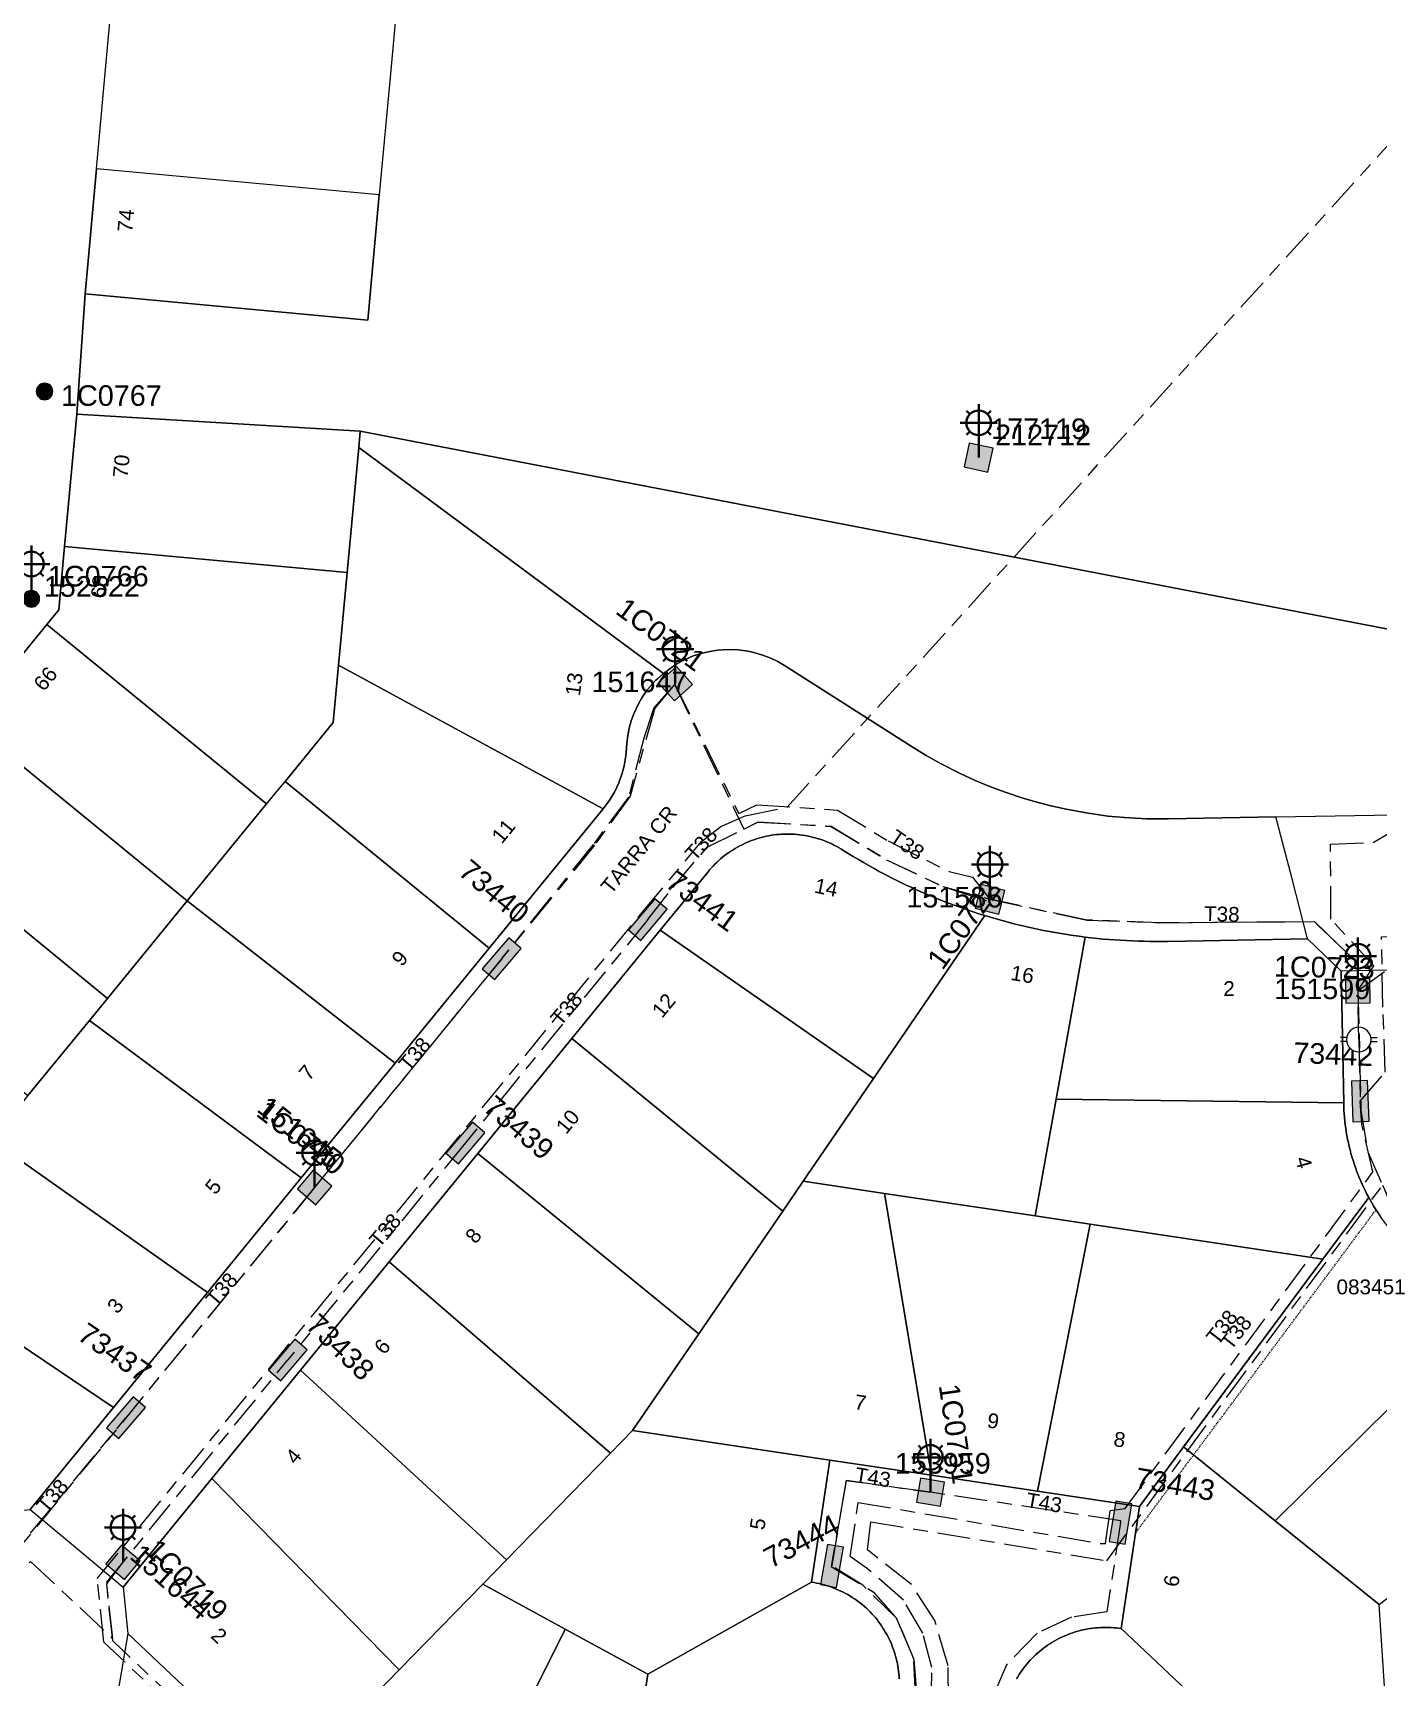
# Model space of a CAD drawing. Header units: metres. Extents: x 299834 to 302538, y 6172833 to 6174390.
# Drawn here: x 301309.4 to 301472.7, y 6173928.7 to 6174128.3 of the extents above; entities that cross this region are included whole.
import ezdxf
from ezdxf.enums import TextEntityAlignment as Align

# ---------------------------------------------------------------- set-up
doc = ezdxf.new("R2010")
doc.units = ezdxf.units.M
for name, pattern in [('Cable Exist UG', [8.2, 4, -1.2, 1.8, -1.2]), ('HIDDEN', [0.375, 0.25, -0.125]), ('HIDDEN2', [0.1875, 0.125, -0.0625])]:
    doc.linetypes.add(name, pattern=pattern)
doc.layers.get('0').update_dxf_attribs({"color": 6})
for name, color, linetype, lineweight in [('Cadastre Land Parcels_SP_EXT', 9, 'Continuous', 5), ('Cadastre Other Property_SP_EXT', 9, 'HIDDEN', 5), ('Cadastre Roads_SP_EXT', 9, 'Continuous', 5)]:
    doc.layers.add(name, color=color, linetype=linetype, lineweight=lineweight)
for name, color, linetype in [('Equip_LV_EXT', 7, 'Continuous'), ('Equip_SP_SL_EXT', 7, 'Continuous'), ('Mains_HV_EXT', 7, 'Continuous'), ('Mains_LV_EXT', 7, 'Continuous'), ('Mains_SL_EXT', 7, 'Continuous'), ('SupportsOH_SP_TR_HV_LV_SL_EXT', 7, 'Continuous'), ('SupportsUG_SP_LV_EXT', 7, 'Continuous'), ('SupportsUG_SP_LV_SL_EXT', 7, 'Continuous')]:
    doc.layers.add(name, color=color, linetype=linetype)
doc.styles.add('COLUMN_LABEL', font='arial.ttf')
doc.styles.add('iecARIAL', font='arial.ttf', dxfattribs={"height": 2})
doc.styles.add('POLE_LABEL', font='arial.ttf')
doc.styles.get("Standard").update_dxf_attribs({"font": 'arial.ttf'})

# ---------------------------------------------------------------- blocks, each defined once
blk = doc.blocks.new('COLUMN_EXT')
blk.add_hatch(color=256).paths.add_polyline_path([(-1.49, 1.48), (-1.49, -1.49), (1.48, -1.49), (1.48, 1.48)])
blk.add_lwpolyline([(-1.49, -1.49), (1.48, -1.49), (1.48, 1.48), (-1.49, 1.48)], close=True)
for tag, height, style, flags, p in [('ASSET_NUM', 2.5, 'COLUMN_LABEL', 8, (2, 2)), ('STRUCTURE_PLANT_NUMBER', 0.2, 'POLE_LABEL', 9, (1.81, 0.03)), ('STREET_CODE', 0.2, 'COLUMN_LABEL', 9, (1.81, -0.2))]:
    blk.add_attdef(tag, text='', height=height, dxfattribs=dict(style=style, flags=flags)).set_placement(p, align=Align.MIDDLE_LEFT)
at = {"flags": 9}
for tag, p in [('COLUMN_TYPE', (1.81, -0.4)), ('OWNED_BY', (1.81, -0.6)), ('STATE', (1.81, -0.8)), ('USAGE', (1.81, -1)), ('STREETNAME', (1.81, -1.6)), ('SUBURB', (1.81, -1.8)), ('LEGEND', (1.81, -1.2)), ('LOCATION', (1.81, -1.4)), ('NOTES', (1.81, -2))]:
    blk.add_attdef(tag, text='', height=0.2, dxfattribs=at).set_placement(p, align=Align.MIDDLE_LEFT)
at = {"flags": 1}
blk.add_attdef('Z', (1.81, -2.35), '', height=0.2, dxfattribs=at)
blk = doc.blocks.new('PILLAR_EXT')
blk.add_hatch(color=256).paths.add_polyline_path([(-2.475, 0.99), (-2.475, -0.99), (2.475, -0.99), (2.475, 0.99)])
blk.add_lwpolyline([(-2.475, -0.99), (2.475, -0.99), (2.475, 0.99), (-2.475, 0.99)], close=True)
at = {"style": 'iecARIAL', "flags": 8}
blk.add_attdef('ASSET_NUM', (1.5, 3.5), '', height=2.5, dxfattribs=at)
for tag, p, flags in [('OWNED_BY', (0, -0.2), 9), ('STATE', (0, -0.4), 9), ('SUPPORT_TYPE', (0, -0.6), 9), ('STREETNAME', (0, -1.8), 9), ('SUBURB', (0, -2), 1), ('USAGE', (0, -0.8), 9), ('LEGEND', (0, -1), 9), ('LOCATION', (0, -1.2), 9), ('NOTES', (0, -1.4), 9), ('PARENT', (0, -1.6), 9)]:
    blk.add_attdef(tag, p, '', height=0.2, dxfattribs=dict(flags=flags))
blk = doc.blocks.new('SL_LANTERN_EXT')
at = {"lineweight": 40}
for p, q in [((0, 1.97), (0, 6.47)), ((-2.25, 4.22), (2.25, 4.22)), ((-1.46, 5.68), (-1.06, 5.28)), ((1.46, 5.68), (1.06, 5.28)), ((-1.46, 2.76), (-1.06, 3.16)), ((0, 0), (0, 2.72)), ((1.46, 2.76), (1.06, 3.16))]:
    blk.add_line(p, q, dxfattribs=at)
blk.add_circle((0, 4.22), 1.5, dxfattribs=at)
at = {"style": 'iecARIAL', "flags": 8}
blk.add_attdef('ASSET_NUM', (1.5, 1.5), '', height=2.5, dxfattribs=at)
for tag, p, height, flags in [('OPERATING_VOLTAGE', (0.98, -1.65), 0.2, 9), ('ORIENTATION', (0.98, -1.85), 0.2, 9), ('OWNED_BY', (0.98, -2.05), 0.2, 9), ('CONSTRUCTED_VOLTAGE', (0.98, -0.65), 0.2, 9), ('CONTROL_TYPE', (0.98, -0.85), 0.2, 9), ('LANTERN_PURPOSE', (0.98, -1.05), 0.2, 9), ('LANTERN_TYPE', (0.98, -1.25), 0.2, 9), ('NO_PHASES', (0.98, -1.45), 0.2, 9), ('LNUMBER', (2.18, -3.25), 2.5, 8), ('STATE', (0.98, -2.25), 0.2, 9), ('USAGE', (0.98, -2.45), 0.2, 9), ('CEXIST', (0.98, -2.65), 0.2, 9), ('CNEW', (0.98, -2.85), 0.2, 9), ('CNUMBER', (0.98, -3.05), 0.2, 9), ('CREMOVE', (0.98, -3.25), 0.2, 9), ('CREPLACE', (0.98, -3.45), 0.2, 9), ('LKINGHEIGHT', (0.98, -3.65), 0.2, 9), ('LBRACKET', (0.98, -3.85), 0.2, 9), ('LBRACKETVOCAB', (0.98, -4.05), 0.2, 9), ('LCATEGORY', (0.98, -4.25), 0.2, 9), ('LCHARGE1', (0.98, -4.45), 0.2, 9), ('LCHARGE1PERCENT', (0.98, -4.65), 0.2, 9), ('LCHARGE2', (0.98, -4.85), 0.2, 9), ('LCHARGE2PERCENT', (0.98, -5.05), 0.2, 9), ('LCHARGE3', (0.98, -5.25), 0.2, 9), ('LCHARGE3PERCENT', (0.98, -5.45), 0.2, 9), ('LEXIST', (0.98, -5.65), 0.2, 9), ('LLAMP', (0.98, -5.85), 0.2, 9), ('LLAMPVOCAB', (0.98, -6.05), 0.2, 9), ('LMAST', (0.98, -6.25), 0.2, 9), ('LMASTVOCAB', (0.98, -6.45), 0.2, 9), ('LNEW', (0.98, -6.65), 0.2, 9), ('LANTNUMBER', (0.98, -6.85), 0.2, 9), ('LOUTREACH', (0.98, -7.25), 0.2, 9), ('LOUTREACHVOCAB', (0.98, -7.45), 0.2, 9), ('LRATECODE', (0.98, -7.65), 0.2, 9), ('LREMOVE', (0.98, -7.85), 0.2, 9), ('LREPLACE', (0.98, -8.05), 0.2, 9), ('STREETNAME', (0.98, -9.25), 0.2, 9), ('SUBURB', (0.98, -9.45), 0.2, 1), ('LTYPE', (0.98, -8.25), 0.2, 9), ('LTYPEVOCAB', (0.98, -8.45), 0.2, 9), ('LEGEND', (0.98, -8.65), 0.2, 9), ('LOCATION', (0.98, -8.85), 0.2, 9), ('NOTES', (0.98, -9.05), 0.2, 9)]:
    blk.add_attdef(tag, p, '', height=height, dxfattribs=dict(flags=flags))
blk = doc.blocks.new('POLE_EXT')
blk.add_hatch(color=256).paths.add_polyline_path([(-1, 0, 1), (1, 0, 1)])
blk.add_lwpolyline([(-1, 0, 1), (1, 0, 1)], format="xyb", close=True)
for tag, height, flags, p in [('pNumber', 2.5, 8, (-17.84, 2.07)), ('OWNED_BY', 0.2, 9, (1.35, -0.4)), ('SPECIAL_USE', 0.2, 9, (1.35, -0.8)), ('STATE', 0.2, 9, (1.35, -1)), ('cLV', 0.2, 9, (1.35, -1.4)), ('hDepth', 0.2, 9, (1.35, -1.6)), ('hDia', 0.2, 9, (1.35, -1.8)), ('cHV', 0.2, 9, (1.35, -2)), ('PARENT', 0.2, 9, (1.35, -0.6)), ('USAGE', 0.2, 9, (1.35, -1.2)), ('cLinedev', 0.2, 9, (1.35, -3.4)), ('pExisting', 0.2, 9, (1.35, -3.8)), ('LBRACKET', 0.2, 9, (1.35, -2.2)), ('LExisting', 0.2, 9, (1.35, -2.4)), ('LANTNUMBER', 0.2, 9, (1.35, -2.6)), ('LOther', 0.2, 9, (1.35, -2.8)), ('LRemove', 0.2, 9, (1.35, -3)), ('LEGEND', 0.2, 9, (1.35, -3.2)), ('LOCATION', 0.2, 9, (1.35, -3.6)), ('PFNUMBER', 0.2, 9, (1.35, -4)), ('pFooting', 0.2, 9, (1.35, -4.4)), ('pNew', 0.2, 9, (1.35, -4.6)), ('pRelocate', 0.2, 9, (1.35, -5)), ('pRemove', 0.2, 9, (1.35, -5.2)), ('pReplace', 0.2, 9, (1.35, -5.4)), ('pStay', 0.2, 9, (1.35, -5.6)), ('pType', 0.2, 9, (1.35, -5.8)), ('cspan', 0.2, 9, (1.35, -6)), ('NEWPFNUMBER', 0.2, 9, (1.35, -4.2)), ('STREETNAME', 0.2, 9, (1.35, -6.2)), ('SUBURB', 0.2, 9, (1.35, -6.4)), ('OPERATED_BY', 0.2, 9, (1.36, -7.01)), ('NOTES', 0.2, 9, (1.35, -6.6)), ('MAINTAINED_BY', 0.2, 9, (1.36, -6.81))]:
    blk.add_attdef(tag, text='', height=height, dxfattribs=dict(flags=flags)).set_placement(p, align=Align.MIDDLE_LEFT)
at = {"style": 'POLE_LABEL'}
for tag, height, flags, p in [('ASSET_NUM', 2.5, 8, (2, 2)), ('STRUCTURE_PLANT_NUMBER', 0.2, 9, (1.35, 0.03)), ('STREET_CODE', 0.2, 9, (1.35, -0.2))]:
    blk.add_attdef(tag, text='', height=height, dxfattribs=dict(at, flags=flags)).set_placement(p, align=Align.MIDDLE_LEFT)
at = {"flags": 1}
blk.add_attdef('Z', (1.35, -7.33), '', height=0.2, dxfattribs=at)
blk = doc.blocks.new('LV_UG_LINKS_OPEN_EXT')
for p, q in [((-0.25, 1.47), (-0.25, 2.22)), ((0.25, 1.47), (0.25, 2.22)), ((-0.25, -1.47), (-0.25, -2.22)), ((0.25, -1.47), (0.25, -2.22))]:
    blk.add_line(p, q)
at = {"flags": 9}
for tag, p in [('ACTUAL_STATUS', (0, 0)), ('CONSTRUCTED_VOLTAGE', (0, -0.2)), ('OPERATING_VOLTAGE', (0, -0.6)), ('ORIENTATION', (0, -0.8)), ('STATE', (0, -1)), ('SWITCH_TYPE', (0, -1.2)), ('NO_PHASES', (0, -0.4)), ('USAGE', (0, -1.4)), ('NOTES', (0, -1.6))]:
    blk.add_attdef(tag, text='', height=0.2, dxfattribs=at).set_placement(p, align=Align.MIDDLE_LEFT)
at = {"flags": 1}
blk.add_attdef('Z', (0, 0), '', height=0.2, dxfattribs=at)
blk.add_wipeout([(-0.25, 1.47), (-0.43, 1.43), (-0.61, 1.36), (-0.77, 1.28), (-0.93, 1.17), (-1.07, 1.05), (-1.19, 0.9), (-1.29, 0.75), (-1.38, 0.58), (-1.44, 0.4), (-1.48, 0.22), (-1.49, 0.03), (-1.49, -0.16), (-1.45, -0.34), (-1.4, -0.52), (-1.32, -0.69), (-1.23, -0.85), (-1.11, -1), (-0.98, -1.13), (-0.83, -1.24), (-0.66, -1.34), (-0.49, -1.41), (-0.31, -1.46), (-0.13, -1.49), (0.06, -1.49), (0.25, -1.47), (0.43, -1.43), (0.61, -1.36), (0.77, -1.28), (0.93, -1.17), (1.07, -1.05), (1.19, -0.9), (1.29, -0.75), (1.38, -0.58), (1.44, -0.4), (1.48, -0.22), (1.49, -0.03), (1.49, 0.16), (1.45, 0.34), (1.4, 0.52), (1.32, 0.69), (1.23, 0.85), (1.11, 1), (0.98, 1.13), (0.83, 1.24), (0.66, 1.34), (0.49, 1.41), (0.31, 1.46), (0.13, 1.49), (-0.06, 1.49)])
blk.add_lwpolyline([(0, -1.49, 1), (0, 1.49, 1)], format="xyb", close=True)

msp = doc.modelspace()

# ---------------------------------------------------------------- linework, layer by layer
at = {"layer": 'Cadastre Land Parcels_SP_EXT', "linetype": 'Continuous'}
for points in [[(301354.24, 6174138.93), (301352.84, 6174123.76), (301351.44, 6174108.59), (301350.05, 6174093.41), (301315.75, 6174096.58), (301314.74, 6174081.99), (301349.13, 6174079.93), (301524.09, 6174046.22), (301658.15, 6173983.82)], [(301524.09, 6174046.22), (301349.13, 6174079.93), (301349.13, 6174079.93), (301348.95, 6174077.94), (301385.93, 6174050.52), (301387.47, 6174051.62), (301388.58, 6174052.21), (301389.45, 6174052.59), (301390.65, 6174052.98), (301391.57, 6174053.19), (301392.5, 6174053.33), (301393.13, 6174053.39), (301394.08, 6174053.42), (301395.02, 6174053.37), (301395.96, 6174053.25), (301396.58, 6174053.13), (301397.19, 6174052.98), (301398.1, 6174052.7), (301398.98, 6174052.35), (301399.83, 6174051.94), (301400.64, 6174051.46), (301416.12, 6174041.61), (301417.83, 6174040.56), (301419.58, 6174039.57), (301421.96, 6174038.36), (301423.79, 6174037.52), (301425.64, 6174036.75), (301427.52, 6174036.05), (301429.42, 6174035.41), (301430.71, 6174035.03), (301432.64, 6174034.51), (301434.6, 6174034.06), (301437.23, 6174033.57), (301439.88, 6174033.2), (301440.88, 6174033.09), (301441.88, 6174033.01), (301444.55, 6174032.87), (301447.22, 6174032.85), (301460.28, 6174033.1), (301477.06, 6174033.4)], [(301414.56, 6173928.46), (301414.54, 6173928.77), (301414.52, 6173929.08), (301414.48, 6173929.39), (301414.44, 6173929.7), (301414.39, 6173930.01), (301414.33, 6173930.32), (301414.27, 6173930.62), (301414.2, 6173930.93), (301414.12, 6173931.23), (301414.03, 6173931.53), (301413.93, 6173931.83), (301413.83, 6173932.12), (301413.72, 6173932.41), (301413.6, 6173932.7), (301413.48, 6173932.99), (301413.35, 6173933.27), (301413.21, 6173933.55), (301413.06, 6173933.83), (301412.91, 6173934.1), (301412.75, 6173934.37), (301412.58, 6173934.63), (301412.41, 6173934.89), (301412.23, 6173935.15), (301412.05, 6173935.4), (301411.86, 6173935.65), (301411.66, 6173935.89), (301411.45, 6173936.13), (301411.24, 6173936.36), (301411.03, 6173936.58), (301410.81, 6173936.8), (301410.58, 6173937.02), (301410.35, 6173937.23), (301410.11, 6173937.43), (301409.87, 6173937.63), (301409.62, 6173937.82), (301409.37, 6173938), (301409.11, 6173938.18), (301408.85, 6173938.35), (301408.58, 6173938.52), (301408.32, 6173938.68), (301408.04, 6173938.83), (301407.76, 6173938.97), (301407.48, 6173939.11), (301407.2, 6173939.24), (301406.91, 6173939.36), (301406.62, 6173939.48), (301406.33, 6173939.59), (301406.04, 6173939.69), (301405.74, 6173939.78), (301405.44, 6173939.87), (301405.14, 6173939.95), (301404.83, 6173940.02), (301404.52, 6173940.08), (301404.22, 6173940.14), (301403.91, 6173940.18), (301384.03, 6173929.01), (301382.18, 6173916.64)], [(301382.18, 6173916.64), (301384.03, 6173929.01), (301374.02, 6173934.47), (301357.37, 6173901.18)], [(301457.44, 6173919.53), (301441.49, 6173934.56), (301441.18, 6173934.6), (301440.87, 6173934.64), (301440.56, 6173934.66), (301440.25, 6173934.69), (301439.94, 6173934.7), (301439.63, 6173934.7), (301439.31, 6173934.7), (301439, 6173934.69), (301438.69, 6173934.67), (301438.38, 6173934.65), (301438.07, 6173934.61), (301437.76, 6173934.57), (301437.45, 6173934.52), (301437.14, 6173934.46), (301436.84, 6173934.4), (301436.53, 6173934.33), (301436.23, 6173934.25), (301435.93, 6173934.16), (301435.64, 6173934.06), (301435.34, 6173933.96), (301435.05, 6173933.85), (301434.76, 6173933.73), (301434.47, 6173933.61), (301434.19, 6173933.48), (301433.91, 6173933.34), (301433.63, 6173933.19), (301433.36, 6173933.04), (301433.09, 6173932.88), (301432.83, 6173932.71), (301432.57, 6173932.54), (301432.31, 6173932.36), (301432.06, 6173932.17), (301431.82, 6173931.98), (301431.58, 6173931.79), (301431.34, 6173931.58), (301431.11, 6173931.37), (301430.88, 6173931.16), (301430.66, 6173930.93), (301430.45, 6173930.71), (301430.24, 6173930.48), (301430.04, 6173930.24), (301429.84, 6173930), (301429.65, 6173929.75), (301429.46, 6173929.5), (301429.28, 6173929.24), (301429.11, 6173928.98), (301428.95, 6173928.71), (301428.79, 6173928.45)]]:
    msp.add_lwpolyline(points, dxfattribs=at)
for points in [[(301351.44, 6174108.59), (301317.14, 6174111.76), (301315.75, 6174096.58), (301350.05, 6174093.41), (301351.44, 6174108.59)], [(301348.95, 6174077.94), (301349.13, 6174079.93), (301314.74, 6174081.99), (301313.26, 6174065.92), (301347.55, 6174062.77), (301348.95, 6174077.94)], [(301379.36, 6174035.05), (301379.99, 6174036.11), (301380.52, 6174037.23), (301380.93, 6174038.4), (301381.16, 6174039.3), (301381.37, 6174040.52), (301381.44, 6174041.44), (301381.48, 6174042.06), (301381.6, 6174042.97), (301381.78, 6174043.87), (301382.03, 6174044.75), (301382.34, 6174045.62), (301382.86, 6174046.73), (301383.32, 6174047.53), (301384.02, 6174048.54), (301384.6, 6174049.24), (301385.02, 6174049.69), (301385.24, 6174049.91), (301385.93, 6174050.52), (301348.95, 6174077.94), (301347.55, 6174062.77), (301346.51, 6174051.52), (301378.62, 6174034.06), (301379.36, 6174035.05)], [(301340.02, 6174037.4), (301345.87, 6174044.55), (301346.51, 6174051.52), (301347.55, 6174062.77), (301313.26, 6174065.92), (301312.54, 6174058.21), (301311.12, 6174056.46), (301337.78, 6174034.66), (301340.02, 6174037.4)], [(301337.78, 6174034.66), (301311.12, 6174056.46), (301301.46, 6174044.67), (301328.14, 6174022.89), (301337.78, 6174034.66)], [(301378.62, 6174034.06), (301346.51, 6174051.52), (301345.87, 6174044.55), (301340.02, 6174037.4), (301364.78, 6174017.14), (301378.62, 6174034.06)], [(301328.14, 6174022.89), (301301.46, 6174044.67), (301291.81, 6174032.88), (301318.46, 6174011.06), (301328.14, 6174022.89)], [(301364.78, 6174017.14), (301340.02, 6174037.4), (301339.19, 6174036.4), (301328.14, 6174022.89), (301353.39, 6174003.21), (301364.78, 6174017.14)], [(301316.27, 6174008.38), (301318.46, 6174011.06), (301291.81, 6174032.88), (301282.16, 6174021.08), (301308.81, 6173999.27), (301316.27, 6174008.38)], [(301424.93, 6174021.12), (301424.23, 6174021.34), (301423.54, 6174021.56), (301422.85, 6174021.8), (301422.16, 6174022.04), (301421.47, 6174022.28), (301420.78, 6174022.54), (301420.1, 6174022.8), (301419.42, 6174023.07), (301418.74, 6174023.34), (301418.07, 6174023.63), (301417.4, 6174023.91), (301416.73, 6174024.21), (301416.07, 6174024.51), (301415.4, 6174024.82), (301414.75, 6174025.14), (301414.09, 6174025.46), (301413.44, 6174025.79), (301412.79, 6174026.13), (301412.14, 6174026.47), (301411.5, 6174026.82), (301410.86, 6174027.18), (301410.23, 6174027.54), (301409.6, 6174027.91), (301408.97, 6174028.29), (301408.35, 6174028.67), (301407.73, 6174029.06), (301407.47, 6174029.23), (301407.2, 6174029.38), (301406.92, 6174029.54), (301406.64, 6174029.68), (301406.36, 6174029.82), (301406.08, 6174029.95), (301405.79, 6174030.07), (301405.5, 6174030.18), (301405.21, 6174030.29), (301404.91, 6174030.39), (301404.61, 6174030.49), (301404.31, 6174030.57), (301404.01, 6174030.65), (301403.7, 6174030.72), (301403.4, 6174030.79), (301403.09, 6174030.84), (301402.78, 6174030.89), (301402.47, 6174030.93), (301402.16, 6174030.96), (301401.85, 6174030.99), (301401.53, 6174031), (301401.22, 6174031.01), (301400.91, 6174031.01), (301400.6, 6174031.01), (301400.28, 6174030.99), (301399.97, 6174030.97), (301399.66, 6174030.94), (301399.35, 6174030.9), (301399.04, 6174030.86), (301398.73, 6174030.8), (301398.42, 6174030.74), (301398.12, 6174030.67), (301397.82, 6174030.59), (301397.51, 6174030.51), (301397.22, 6174030.42), (301396.92, 6174030.32), (301396.62, 6174030.21), (301396.33, 6174030.1), (301396.04, 6174029.98), (301395.76, 6174029.85), (301395.48, 6174029.71), (301395.2, 6174029.57), (301394.92, 6174029.42), (301394.65, 6174029.27), (301394.39, 6174029.1), (301394.12, 6174028.93), (301393.86, 6174028.76), (301393.61, 6174028.58), (301393.36, 6174028.39), (301393.12, 6174028.19), (301392.88, 6174027.99), (301392.64, 6174027.78), (301392.41, 6174027.57), (301392.19, 6174027.35), (301391.97, 6174027.13), (301391.76, 6174026.9), (301391.55, 6174026.66), (301391.35, 6174026.42), (301385.56, 6174019.35), (301411.42, 6174001.35), (301424.93, 6174021.12)], [(301353.39, 6174003.21), (301328.14, 6174022.89), (301318.46, 6174011.06), (301316.27, 6174008.38), (301341.99, 6173989.28), (301353.39, 6174003.21)], [(301433.61, 6173998.82), (301437.14, 6174018.51), (301436.41, 6174018.6), (301435.68, 6174018.7), (301434.96, 6174018.81), (301434.23, 6174018.93), (301433.5, 6174019.05), (301432.78, 6174019.18), (301432.06, 6174019.32), (301431.34, 6174019.47), (301430.62, 6174019.62), (301429.9, 6174019.78), (301429.19, 6174019.95), (301428.47, 6174020.13), (301427.76, 6174020.31), (301427.05, 6174020.5), (301426.34, 6174020.7), (301425.64, 6174020.91), (301424.93, 6174021.12), (301411.42, 6174001.35), (301402.89, 6173988.87), (301412.78, 6173987.39), (301431.07, 6173984.65), (301433.61, 6173998.82)], [(301402.89, 6173988.87), (301411.42, 6174001.35), (301385.56, 6174019.35), (301374.81, 6174006.18), (301400.42, 6173985.25), (301402.89, 6173988.87)], [(301468.2, 6174014.38), (301464.12, 6174018.31), (301447.18, 6174017.98), (301446.46, 6174017.97), (301445.74, 6174017.97), (301445.02, 6174017.98), (301444.3, 6174017.99), (301443.58, 6174018.01), (301442.87, 6174018.03), (301442.15, 6174018.07), (301441.43, 6174018.11), (301440.72, 6174018.16), (301440, 6174018.21), (301439.28, 6174018.27), (301438.57, 6174018.34), (301437.85, 6174018.42), (301437.14, 6174018.51), (301433.61, 6173998.82), (301468.5, 6173998.38), (301468.2, 6174014.38)], [(301341.99, 6173989.28), (301316.27, 6174008.38), (301308.81, 6173999.27), (301304.39, 6173993.87), (301330.59, 6173975.34), (301341.99, 6173989.28)], [(301400.42, 6173985.25), (301374.81, 6174006.18), (301363.42, 6173992.25), (301390.22, 6173970.34), (301400.42, 6173985.25)], [(301471.54, 6173986.9), (301471.33, 6173987.29), (301471.13, 6173987.68), (301470.94, 6173988.08), (301470.75, 6173988.48), (301470.57, 6173988.89), (301470.39, 6173989.3), (301470.23, 6173989.71), (301470.07, 6173990.13), (301469.92, 6173990.55), (301469.77, 6173990.97), (301469.64, 6173991.39), (301469.51, 6173991.81), (301469.39, 6173992.24), (301469.27, 6173992.67), (301469.17, 6173993.1), (301469.07, 6173993.54), (301468.98, 6173993.97), (301468.89, 6173994.41), (301468.82, 6173994.85), (301468.75, 6173995.29), (301468.69, 6173995.73), (301468.64, 6173996.17), (301468.6, 6173996.61), (301468.56, 6173997.05), (301468.53, 6173997.5), (301468.51, 6173997.94), (301468.5, 6173998.38), (301433.61, 6173998.82), (301431.07, 6173984.65), (301437.73, 6173983.65), (301465.99, 6173979.42), (301471.54, 6173986.9)], [(301330.59, 6173975.34), (301304.39, 6173993.87), (301299.16, 6173987.47), (301292.52, 6173979.36), (301319.19, 6173961.41), (301330.59, 6173975.34)], [(301382.2, 6173958.6), (301390.22, 6173970.34), (301363.42, 6173992.25), (301352.66, 6173979.08), (301379.51, 6173955.84), (301382.2, 6173958.6)], [(301412.78, 6173987.39), (301402.89, 6173988.87), (301400.42, 6173985.25), (301390.22, 6173970.34), (301382.2, 6173958.6), (301406.13, 6173955.02), (301418.49, 6173953.17), (301412.78, 6173987.39)], [(301437.73, 6173983.65), (301431.07, 6173984.65), (301412.78, 6173987.39), (301418.49, 6173953.17), (301431.35, 6173951.24), (301437.73, 6173983.65)], [(301484.77, 6173971.98), (301475.58, 6173981.41), (301475.29, 6173981.72), (301475, 6173982.04), (301474.71, 6173982.35), (301474.44, 6173982.68), (301474.16, 6173983.01), (301473.89, 6173983.34), (301473.63, 6173983.68), (301473.38, 6173984.02), (301473.12, 6173984.36), (301472.88, 6173984.71), (301472.64, 6173985.07), (301472.41, 6173985.42), (301472.18, 6173985.79), (301471.96, 6173986.15), (301471.75, 6173986.52), (301471.54, 6173986.9), (301465.99, 6173979.42), (301449.07, 6173956.62), (301460.2, 6173947.65), (301484.77, 6173971.98)], [(301449.07, 6173956.62), (301465.99, 6173979.42), (301437.73, 6173983.65), (301431.35, 6173951.24), (301443.71, 6173949.39), (301449.07, 6173956.62)], [(301309.06, 6173949.03), (301319.19, 6173961.41), (301292.52, 6173979.36), (301289.5, 6173975.68), (301279.85, 6173963.88), (301303.43, 6173948.47), (301309.06, 6173949.03)], [(301379.51, 6173955.84), (301352.66, 6173979.08), (301341.9, 6173965.92), (301366.9, 6173942.9), (301379.51, 6173955.84)], [(301498.08, 6173957.16), (301497.96, 6173957.43), (301497.83, 6173957.7), (301497.69, 6173957.97), (301497.55, 6173958.24), (301497.4, 6173958.5), (301497.24, 6173958.76), (301497.08, 6173959.01), (301496.91, 6173959.26), (301496.74, 6173959.51), (301496.56, 6173959.75), (301496.37, 6173959.99), (301496.18, 6173960.22), (301495.98, 6173960.45), (301495.78, 6173960.67), (301495.57, 6173960.89), (301484.77, 6173971.98), (301460.2, 6173947.65), (301472.81, 6173937.48), (301498.08, 6173957.16)], [(301364, 6173939.94), (301366.9, 6173942.9), (301341.9, 6173965.92), (301331.14, 6173952.76), (301353.87, 6173929.55), (301364, 6173939.94)], [(301403.91, 6173940.18), (301406.13, 6173955.02), (301382.2, 6173958.6), (301379.51, 6173955.84), (301366.9, 6173942.9), (301364, 6173939.94), (301374.02, 6173934.47), (301384.03, 6173929.01), (301403.91, 6173940.18)], [(301472.81, 6173937.48), (301460.2, 6173947.65), (301449.07, 6173956.62), (301443.71, 6173949.39), (301441.49, 6173934.56), (301457.44, 6173919.53), (301474.17, 6173916.35), (301472.81, 6173937.48)], [(301353.87, 6173929.55), (301331.14, 6173952.76), (301320.38, 6173939.6), (301320.95, 6173933.97), (301340.31, 6173915.63), (301353.87, 6173929.55)], [(301374.02, 6173934.47), (301364, 6173939.94), (301353.87, 6173929.55), (301340.31, 6173915.63), (301349.8, 6173906.64), (301350.18, 6173906.28), (301350.57, 6173905.93), (301350.96, 6173905.59), (301351.35, 6173905.25), (301351.75, 6173904.92), (301352.16, 6173904.59), (301352.57, 6173904.27), (301352.99, 6173903.96), (301353.41, 6173903.65), (301353.83, 6173903.35), (301354.26, 6173903.06), (301354.69, 6173902.77), (301355.13, 6173902.49), (301355.57, 6173902.21), (301356.02, 6173901.94), (301356.46, 6173901.68), (301356.92, 6173901.42), (301357.37, 6173901.18), (301374.02, 6173934.47)]]:
    msp.add_lwpolyline(points, close=True, dxfattribs=at)
at = {"layer": 'Cadastre Other Property_SP_EXT', "linetype": 'HIDDEN2'}
msp.add_lwpolyline([(301471.54, 6173986.9), (301443.71, 6173949.39), (301443.26, 6173946.2), (301472.43, 6173985.4), (301471.54, 6173986.9)], close=True, dxfattribs=at)
at = {"layer": 'Cadastre Roads_SP_EXT', "linetype": 'Continuous'}
for points in [[(301301.46, 6174044.67), (301311.12, 6174056.46), (301312.54, 6174058.21), (301313.26, 6174065.92), (301314.74, 6174081.99), (301315.75, 6174096.58), (301317.14, 6174111.76), (301318.52, 6174126.94), (301319.91, 6174142.11)], [(301475.84, 6174014.52), (301468.2, 6174014.38), (301468.5, 6173998.38), (301468.51, 6173997.94), (301468.53, 6173997.5), (301468.56, 6173997.05), (301468.6, 6173996.61), (301468.64, 6173996.17), (301468.69, 6173995.73), (301468.75, 6173995.29), (301468.82, 6173994.85), (301468.89, 6173994.41), (301468.98, 6173993.97), (301469.07, 6173993.54), (301469.17, 6173993.1), (301469.27, 6173992.67), (301469.39, 6173992.24), (301469.51, 6173991.81), (301469.64, 6173991.39), (301469.77, 6173990.97), (301469.92, 6173990.55), (301470.07, 6173990.13), (301470.23, 6173989.71), (301470.39, 6173989.3), (301470.57, 6173988.89), (301470.75, 6173988.49), (301470.94, 6173988.08), (301471.13, 6173987.68), (301471.33, 6173987.29), (301471.54, 6173986.9), (301471.75, 6173986.52), (301471.96, 6173986.15), (301472.18, 6173985.79), (301472.41, 6173985.42), (301472.64, 6173985.07), (301472.88, 6173984.71)], [(301428.79, 6173928.45), (301428.95, 6173928.71), (301429.11, 6173928.98), (301429.28, 6173929.24), (301429.46, 6173929.5), (301429.65, 6173929.75), (301429.84, 6173930), (301430.04, 6173930.24), (301430.24, 6173930.48), (301430.45, 6173930.71), (301430.66, 6173930.93), (301430.88, 6173931.16), (301431.11, 6173931.37), (301431.34, 6173931.58), (301431.58, 6173931.79), (301431.82, 6173931.98), (301432.06, 6173932.17), (301432.31, 6173932.36), (301432.57, 6173932.54), (301432.83, 6173932.71), (301433.09, 6173932.88), (301433.36, 6173933.04), (301433.63, 6173933.19), (301433.91, 6173933.34), (301434.19, 6173933.48), (301434.47, 6173933.61), (301434.76, 6173933.73), (301435.05, 6173933.85), (301435.34, 6173933.96), (301435.64, 6173934.06), (301435.93, 6173934.16), (301436.23, 6173934.25), (301436.53, 6173934.33), (301436.84, 6173934.4), (301437.14, 6173934.46), (301437.45, 6173934.52), (301437.76, 6173934.57), (301438.07, 6173934.61), (301438.38, 6173934.65), (301438.69, 6173934.67), (301439, 6173934.69), (301439.31, 6173934.7), (301439.63, 6173934.7), (301439.94, 6173934.7), (301440.25, 6173934.69), (301440.56, 6173934.66), (301440.87, 6173934.64), (301441.18, 6173934.6), (301441.49, 6173934.56), (301443.71, 6173949.39), (301443.71, 6173949.39), (301431.35, 6173951.24), (301418.49, 6173953.17), (301406.13, 6173955.02), (301403.91, 6173940.18), (301404.22, 6173940.14), (301404.52, 6173940.08), (301404.83, 6173940.02), (301405.14, 6173939.95), (301405.44, 6173939.87), (301405.74, 6173939.78), (301406.04, 6173939.69), (301406.33, 6173939.59), (301406.62, 6173939.48), (301406.91, 6173939.36), (301407.2, 6173939.24), (301407.48, 6173939.11), (301407.76, 6173938.97), (301408.04, 6173938.83), (301408.32, 6173938.68), (301408.58, 6173938.52), (301408.85, 6173938.35), (301409.11, 6173938.18), (301409.37, 6173938), (301409.62, 6173937.82), (301409.87, 6173937.63), (301410.11, 6173937.43), (301410.35, 6173937.23), (301410.58, 6173937.02), (301410.81, 6173936.8), (301411.03, 6173936.58), (301411.24, 6173936.36), (301411.45, 6173936.13), (301411.66, 6173935.89), (301411.86, 6173935.65), (301412.05, 6173935.4), (301412.23, 6173935.15), (301412.41, 6173934.89), (301412.58, 6173934.63), (301412.75, 6173934.37), (301412.91, 6173934.1), (301413.06, 6173933.83), (301413.21, 6173933.55), (301413.35, 6173933.27), (301413.48, 6173932.99), (301413.6, 6173932.7), (301413.72, 6173932.41), (301413.83, 6173932.12), (301413.93, 6173931.83), (301414.03, 6173931.53), (301414.12, 6173931.23), (301414.2, 6173930.93), (301414.27, 6173930.62), (301414.33, 6173930.32), (301414.39, 6173930.01), (301414.44, 6173929.7), (301414.48, 6173929.39), (301414.52, 6173929.08), (301414.54, 6173928.77), (301414.56, 6173928.46)], [(301340.31, 6173915.63), (301320.95, 6173933.97), (301319.25, 6173923.92)]]:
    msp.add_lwpolyline(points, dxfattribs=at)
msp.add_lwpolyline([(301460.28, 6174033.1), (301447.22, 6174032.85), (301444.55, 6174032.87), (301441.88, 6174033.01), (301440.88, 6174033.09), (301439.88, 6174033.2), (301437.23, 6174033.57), (301434.6, 6174034.06), (301432.64, 6174034.51), (301430.71, 6174035.03), (301429.42, 6174035.41), (301427.52, 6174036.05), (301425.64, 6174036.75), (301423.79, 6174037.52), (301421.96, 6174038.36), (301419.58, 6174039.57), (301417.83, 6174040.56), (301416.12, 6174041.61), (301400.64, 6174051.46), (301399.83, 6174051.94), (301398.98, 6174052.35), (301398.1, 6174052.7), (301397.19, 6174052.98), (301396.58, 6174053.13), (301395.96, 6174053.25), (301395.02, 6174053.37), (301394.08, 6174053.42), (301393.13, 6174053.39), (301392.5, 6174053.33), (301391.57, 6174053.19), (301390.65, 6174052.98), (301389.45, 6174052.59), (301388.58, 6174052.21), (301387.47, 6174051.62), (301385.93, 6174050.52), (301385.24, 6174049.91), (301385.02, 6174049.69), (301384.6, 6174049.24), (301384.02, 6174048.54), (301383.32, 6174047.53), (301382.86, 6174046.73), (301382.34, 6174045.62), (301382.03, 6174044.75), (301381.78, 6174043.87), (301381.6, 6174042.97), (301381.48, 6174042.06), (301381.44, 6174041.44), (301381.37, 6174040.52), (301381.16, 6174039.3), (301380.93, 6174038.4), (301380.52, 6174037.23), (301379.99, 6174036.11), (301379.36, 6174035.05), (301378.62, 6174034.06), (301364.78, 6174017.14), (301353.39, 6174003.21), (301341.99, 6173989.28), (301330.59, 6173975.34), (301319.19, 6173961.41), (301309.06, 6173949.03), (301314.08, 6173944.84), (301320.38, 6173939.6), (301331.14, 6173952.76), (301341.9, 6173965.92), (301352.66, 6173979.08), (301363.42, 6173992.25), (301374.81, 6174006.18), (301385.56, 6174019.35), (301391.35, 6174026.42), (301391.55, 6174026.66), (301391.76, 6174026.9), (301391.97, 6174027.13), (301392.19, 6174027.35), (301392.41, 6174027.57), (301392.64, 6174027.78), (301392.88, 6174027.99), (301393.12, 6174028.19), (301393.36, 6174028.39), (301393.61, 6174028.58), (301393.86, 6174028.76), (301394.12, 6174028.93), (301394.39, 6174029.1), (301394.65, 6174029.27), (301394.92, 6174029.42), (301395.2, 6174029.57), (301395.48, 6174029.71), (301395.76, 6174029.85), (301396.04, 6174029.98), (301396.33, 6174030.1), (301396.62, 6174030.21), (301396.92, 6174030.32), (301397.22, 6174030.42), (301397.51, 6174030.51), (301397.82, 6174030.59), (301398.12, 6174030.67), (301398.42, 6174030.74), (301398.73, 6174030.8), (301399.04, 6174030.86), (301399.35, 6174030.9), (301399.66, 6174030.94), (301399.97, 6174030.97), (301400.28, 6174030.99), (301400.6, 6174031.01), (301400.91, 6174031.01), (301401.22, 6174031.01), (301401.53, 6174031), (301401.85, 6174030.99), (301402.16, 6174030.96), (301402.47, 6174030.93), (301402.78, 6174030.89), (301403.09, 6174030.84), (301403.4, 6174030.79), (301403.7, 6174030.72), (301404.01, 6174030.65), (301404.31, 6174030.57), (301404.61, 6174030.49), (301404.91, 6174030.39), (301405.21, 6174030.29), (301405.5, 6174030.18), (301405.79, 6174030.07), (301406.08, 6174029.95), (301406.36, 6174029.82), (301406.64, 6174029.68), (301406.92, 6174029.54), (301407.2, 6174029.38), (301407.47, 6174029.23), (301407.73, 6174029.06), (301408.35, 6174028.67), (301408.97, 6174028.29), (301409.6, 6174027.91), (301410.23, 6174027.54), (301410.86, 6174027.18), (301411.5, 6174026.82), (301412.14, 6174026.47), (301412.79, 6174026.13), (301413.44, 6174025.79), (301414.09, 6174025.46), (301414.75, 6174025.14), (301415.4, 6174024.82), (301416.07, 6174024.51), (301416.73, 6174024.21), (301417.4, 6174023.91), (301418.07, 6174023.63), (301418.74, 6174023.34), (301419.42, 6174023.07), (301420.1, 6174022.8), (301420.78, 6174022.54), (301421.47, 6174022.28), (301422.16, 6174022.04), (301422.85, 6174021.8), (301423.54, 6174021.56), (301424.23, 6174021.34), (301424.93, 6174021.12), (301425.64, 6174020.91), (301426.34, 6174020.7), (301427.05, 6174020.5), (301427.76, 6174020.31), (301428.47, 6174020.13), (301429.19, 6174019.95), (301429.9, 6174019.78), (301430.62, 6174019.62), (301431.34, 6174019.47), (301432.06, 6174019.32), (301432.78, 6174019.18), (301433.5, 6174019.05), (301434.23, 6174018.93), (301434.96, 6174018.81), (301435.68, 6174018.7), (301436.41, 6174018.6), (301437.14, 6174018.51), (301437.85, 6174018.42), (301438.57, 6174018.34), (301439.28, 6174018.27), (301440, 6174018.21), (301440.72, 6174018.16), (301441.43, 6174018.11), (301442.15, 6174018.07), (301442.87, 6174018.03), (301443.58, 6174018.01), (301444.3, 6174017.99), (301445.02, 6174017.98), (301445.74, 6174017.97), (301446.46, 6174017.97), (301447.18, 6174017.98), (301464.12, 6174018.31), (301462.23, 6174025.59), (301460.28, 6174033.1)], close=True, dxfattribs=at)
at = {"layer": 'Mains_LV_EXT', "linetype": 'Cable Exist UG'}
for points in [[(301387.31, 6174049.22), (301384.78, 6174046.34), (301383.57, 6174042.65), (301381.71, 6174035.49), (301377.42, 6174029.75), (301366.29, 6174015.91)], [(301387.31, 6174049.22), (301395.09, 6174033.49), (301397.29, 6174034.57), (301407.08, 6174033.91), (301413.21, 6174030.18), (301420.63, 6174026.45), (301423.46, 6174025.77), (301425.57, 6174023.1)], [(301384.05, 6174020.63), (301387.1, 6174024.53), (301391.26, 6174029.43), (301397.38, 6174032.46), (301406.28, 6174031.98), (301413.02, 6174027.9), (301419.84, 6174024.66), (301425.57, 6174023.1)], [(301384.05, 6174020.63), (301361.9, 6173993.51)], [(301366.32, 6174015.88), (301343.51, 6173988.01)], [(301409.29, 6173911.55), (301409.76, 6173912.51), (301416.29, 6173911.54), (301418.45, 6173925.21), (301418.53, 6173929.83), (301417.43, 6173933.99), (301415.08, 6173938.02), (301410.71, 6173941.83), (301408.62, 6173943.33), (301409.57, 6173949.88), (301439.1, 6173944.87), (301439.58, 6173944.88), (301440.16, 6173948.91), (301441.99, 6173949.15), (301472.06, 6173989.99), (301470.72, 6173995.7), (301470.51, 6173998.59)], [(301361.9, 6173993.51), (301340.35, 6173967.17)], [(301343.51, 6173988.01), (301320.71, 6173960.16)], [(301409.35, 6173911.55), (301418.12, 6173910.26), (301420.54, 6173925.84), (301420.48, 6173930.02), (301418.88, 6173935.54), (301416.04, 6173939.9), (301410.72, 6173944.11), (301411.11, 6173947.53), (301439.74, 6173942.78), (301473.21, 6173988.37), (301473.89, 6173986.88), (301478.31, 6173981.88), (301486.19, 6173973.55)], [(301339.13, 6173914.18), (301319.1, 6173933.06), (301318.36, 6173940.16), (301340.35, 6173967.17)], [(301285.25, 6173941.01), (301287.9, 6173941.45), (301298.69, 6173933.5), (301320.71, 6173960.16)], [(301406.4, 6173942.17), (301408.15, 6173952.56), (301418.34, 6173951.12)], [(301441.42, 6173947.42), (301441.46, 6173947.66), (301418.34, 6173951.12)], [(301441.42, 6173947.42), (301439.75, 6173936.58), (301435.47, 6173935.93), (301431.3, 6173934), (301427.56, 6173930.18), (301425.66, 6173925.69), (301423.56, 6173912.2), (301423.29, 6173910.62)], [(301410.22, 6173909.79), (301411.18, 6173910.39), (301414.02, 6173909.98), (301416.52, 6173926.58), (301416.33, 6173930.9), (301414.27, 6173935.79), (301410.15, 6173939.83), (301406.4, 6173942.17)]]:
    msp.add_lwpolyline(points, dxfattribs=at)
at = {"layer": 'Mains_SL_EXT', "linetype": 'Cable Exist UG'}
for points in [[(301387.3, 6174049.18), (301384.88, 6174046.31), (301381.89, 6174035.6), (301377.58, 6174029.65), (301343.51, 6173988.01)], [(301387.28, 6174049.19), (301395.69, 6174031.59), (301397.42, 6174032.5), (301406.2, 6174031.95), (301413.02, 6174027.9), (301420, 6174024.59), (301425.15, 6174022.9)], [(301470.23, 6174011.97), (301472.18, 6174015.01), (301466.94, 6174020.69), (301466.91, 6174029.79), (301472.07, 6174029.98), (301476.09, 6174032.32)], [(301470.23, 6174011.97), (301474.17, 6174014.85), (301474.04, 6174020.93), (301530.95, 6174021.57), (301536.69, 6174021.47), (301539.39, 6174021.02), (301543.17, 6174019.68), (301545.21, 6174027.45), (301546.74, 6174028.84)], [(301425.57, 6174023.1), (301437.35, 6174020.56), (301446.16, 6174020.25), (301464.94, 6174020.39), (301470.12, 6174015.4), (301470.23, 6174011.97)], [(301343.6, 6173988.09), (301298.24, 6173932.77), (301304.46, 6173926.91)], [(301418.34, 6173951.12), (301408.13, 6173952.51), (301406.31, 6173942.11), (301411.39, 6173939.03), (301414.2, 6173935.85), (301416.33, 6173930.82), (301416.67, 6173926.58), (301414.37, 6173911.99), (301410.16, 6173909.9)], [(301304.39, 6173926.87), (301300.31, 6173932.3), (301309.11, 6173942.71), (301319.11, 6173933.34), (301318.38, 6173939.98), (301320.35, 6173942.61)]]:
    msp.add_lwpolyline(points, dxfattribs=at)

# ---------------------------------------------------------------- block references
at = {"layer": 'Equip_SP_SL_EXT'}
ref = msp.add_blockref('SL_LANTERN_EXT', (301424.2, 6174076.71), dxfattribs=at)
ref.add_attrib('ASSET_NUM', '177119', dxfattribs={"layer": '0', "height": 2.5, "style": 'iecARIAL'}).set_placement((301425.7, 6174078.21), align=Align.BOTTOM_LEFT)
ref = msp.add_blockref('SL_LANTERN_EXT', (301309.23, 6174059.57), dxfattribs=at)
ref.add_attrib('ASSET_NUM', '152522', dxfattribs={"layer": '0', "height": 2.5, "style": 'iecARIAL'}).set_placement((301310.73, 6174061.07), align=Align.MIDDLE_LEFT)
ref = msp.add_blockref('SL_LANTERN_EXT', (301387.36, 6174049.24), dxfattribs=at)
ref.add_attrib('ASSET_NUM', '151647', dxfattribs={"layer": '0', "height": 2.5, "style": 'iecARIAL'}).set_placement((301388.86, 6174050.74), align=Align.TOP_RIGHT)
ref = msp.add_blockref('SL_LANTERN_EXT', (301425.57, 6174023.1), dxfattribs=at)
ref.add_attrib('ASSET_NUM', '151586', dxfattribs={"layer": '0', "height": 2.5, "style": 'iecARIAL'}).set_placement((301427.07, 6174024.6), align=Align.TOP_RIGHT)
ref = msp.add_blockref('SL_LANTERN_EXT', (301470.23, 6174011.97), dxfattribs=at)
ref.add_attrib('ASSET_NUM', '151599', dxfattribs={"layer": '0', "height": 2.5, "style": 'iecARIAL'}).set_placement((301471.73, 6174013.47), align=Align.TOP_RIGHT)
ref = msp.add_blockref('SL_LANTERN_EXT', (301343.6, 6173988.09), dxfattribs=at)
ref.add_attrib('ASSET_NUM', '151645', dxfattribs={"layer": '0', "height": 2.5, "rotation": 321.4719, "style": 'iecARIAL'}).set_placement((301345.1, 6173989.59), align=Align.BOTTOM_RIGHT)
ref = msp.add_blockref('SL_LANTERN_EXT', (301418.34, 6173951.12), dxfattribs=at)
ref.add_attrib('ASSET_NUM', '153959', dxfattribs={"layer": '0', "height": 2.5, "style": 'iecARIAL'}).set_placement((301419.84, 6173952.62), align=Align.BOTTOM_CENTER)
ref = msp.add_blockref('SL_LANTERN_EXT', (301320.35, 6173942.61), dxfattribs=at)
ref.add_attrib('ASSET_NUM', '151644', dxfattribs={"layer": '0', "height": 2.5, "rotation": 318.3363, "style": 'iecARIAL'}).set_placement((301321.85, 6173944.11), align=Align.MIDDLE_LEFT)
at = {"layer": 'SupportsOH_SP_TR_HV_LV_SL_EXT'}
ref = msp.add_blockref('POLE_EXT', (301310.82, 6174084.74), dxfattribs=at)
ref.add_attrib('ASSET_NUM', '1C0767', dxfattribs={"layer": '0', "height": 2.5, "style": 'POLE_LABEL'}).set_placement((301312.82, 6174085.49), align=Align.TOP_LEFT)
ref = msp.add_blockref('POLE_EXT', (301309.23, 6174059.57), dxfattribs=at)
ref.add_attrib('ASSET_NUM', '1C0766', dxfattribs={"layer": '0', "height": 2.5, "style": 'POLE_LABEL'}).set_placement((301311.23, 6174060.32), align=Align.BOTTOM_LEFT)
at = {"layer": 'SupportsUG_SP_LV_EXT'}
ref = msp.add_blockref('PILLAR_EXT', (301366.32, 6174015.88), dxfattribs=dict(at, rotation=229.4240644478396))
ref.add_attrib('ASSET_NUM', '73440', dxfattribs={"layer": '0', "height": 2.5, "rotation": 319.8188, "style": 'iecARIAL'}).set_placement((301367.82, 6174019.38), align=Align.BOTTOM_RIGHT)
ref = msp.add_blockref('PILLAR_EXT', (301384.05, 6174020.63), dxfattribs=dict(at, rotation=49.7860305248359))
ref.add_attrib('ASSET_NUM', '73441', dxfattribs={"layer": '0', "height": 2.5, "rotation": 323.8661, "style": 'iecARIAL'}).set_placement((301385.55, 6174024.13), align=Align.BOTTOM_LEFT)
ref = msp.add_blockref('PILLAR_EXT', (301470.51, 6173998.59), dxfattribs=dict(at, rotation=272.0172212267735))
ref.add_attrib('ASSET_NUM', '73442', dxfattribs={"layer": '0', "height": 2.5, "rotation": 357.617, "style": 'iecARIAL'}).set_placement((301472.01, 6174002.09), align=Align.BOTTOM_RIGHT)
ref = msp.add_blockref('PILLAR_EXT', (301361.9, 6173993.51), dxfattribs=dict(at, rotation=49.68699103062735))
ref.add_attrib('ASSET_NUM', '73439', dxfattribs={"layer": '0', "height": 2.5, "rotation": 319.5503, "style": 'iecARIAL'}).set_placement((301363.4, 6173997.01), align=Align.BOTTOM_LEFT)
ref = msp.add_blockref('PILLAR_EXT', (301340.35, 6173967.17), dxfattribs=dict(at, rotation=49.61296138940781))
ref.add_attrib('ASSET_NUM', '73438', dxfattribs={"layer": '0', "height": 2.5, "rotation": 316.0193, "style": 'iecARIAL'}).set_placement((301341.85, 6173970.67), align=Align.BOTTOM_LEFT)
ref = msp.add_blockref('PILLAR_EXT', (301320.71, 6173960.16), dxfattribs=dict(at, rotation=229.4548769840436))
ref.add_attrib('ASSET_NUM', '73437', dxfattribs={"layer": '0', "height": 2.5, "rotation": 325.46, "style": 'iecARIAL'}).set_placement((301322.21, 6173963.66), align=Align.BOTTOM_RIGHT)
ref = msp.add_blockref('PILLAR_EXT', (301441.42, 6173947.42), dxfattribs=dict(at, rotation=80.44736708229776))
ref.add_attrib('ASSET_NUM', '73443', dxfattribs={"layer": '0', "height": 2.5, "rotation": 350.411, "style": 'iecARIAL'}).set_placement((301442.92, 6173950.92), align=Align.BOTTOM_LEFT)
ref = msp.add_blockref('PILLAR_EXT', (301406.4, 6173942.17), dxfattribs=dict(at, rotation=259.7723748075264))
ref.add_attrib('ASSET_NUM', '73444', dxfattribs={"layer": '0', "height": 2.5, "rotation": 27.7574, "style": 'iecARIAL'}).set_placement((301407.9, 6173945.67), align=Align.BOTTOM_RIGHT)
at = {"layer": 'SupportsUG_SP_LV_SL_EXT'}
ref = msp.add_blockref('COLUMN_EXT', (301424.2, 6174076.71), dxfattribs=dict(at, rotation=347.5250808722983))
ref.add_attrib('ASSET_NUM', '212712', dxfattribs={"layer": '0', "height": 2.5, "style": 'COLUMN_LABEL'}).set_placement((301426.2, 6174077.46), align=Align.BOTTOM_LEFT)
ref = msp.add_blockref('COLUMN_EXT', (301387.39, 6174049.26), dxfattribs=dict(at, rotation=221.7154629517966))
ref.add_attrib('ASSET_NUM', '1C0721', dxfattribs={"layer": '0', "height": 2.5, "rotation": 323.652, "style": 'COLUMN_LABEL'}).set_placement((301389.39, 6174050.01), align=Align.BOTTOM_RIGHT)
ref = msp.add_blockref('COLUMN_EXT', (301425.57, 6174023.1), dxfattribs=dict(at, rotation=345.5506865756544))
ref.add_attrib('ASSET_NUM', '1C0722', dxfattribs={"layer": '0', "height": 2.5, "rotation": 54.1882, "style": 'COLUMN_LABEL'}).set_placement((301427.57, 6174023.85), align=Align.BOTTOM_RIGHT)
ref = msp.add_blockref('COLUMN_EXT', (301470.23, 6174011.97), dxfattribs=dict(at, rotation=270.738285669107))
ref.add_attrib('ASSET_NUM', '1C0723', dxfattribs={"layer": '0', "height": 2.5, "rotation": 358.8363, "style": 'COLUMN_LABEL'}).set_placement((301472.23, 6174012.72), align=Align.BOTTOM_RIGHT)
ref = msp.add_blockref('COLUMN_EXT', (301343.6, 6173988.09), dxfattribs=dict(at, rotation=229.4484740537264))
ref.add_attrib('ASSET_NUM', '1C0720', dxfattribs={"layer": '0', "height": 2.5, "rotation": 322.4243, "style": 'COLUMN_LABEL'}).set_placement((301345.6, 6173988.84), align=Align.BOTTOM_RIGHT)
ref = msp.add_blockref('COLUMN_EXT', (301418.34, 6173951.12), dxfattribs=dict(at, rotation=170.5706855122714))
ref.add_attrib('ASSET_NUM', '1C0751', dxfattribs={"layer": '0', "height": 2.5, "rotation": 278.1383, "style": 'COLUMN_LABEL'}).set_placement((301420.34, 6173951.87), align=Align.BOTTOM_RIGHT)
ref = msp.add_blockref('COLUMN_EXT', (301320.35, 6173942.61), dxfattribs=dict(at, rotation=49.56594209852565))
ref.add_attrib('ASSET_NUM', '1C0719', dxfattribs={"layer": '0', "height": 2.5, "rotation": 315.2868, "style": 'COLUMN_LABEL'}).set_placement((301322.35, 6173943.36), align=Align.BOTTOM_LEFT)

# ---------------------------------------------------------------- texts
at = {"layer": 'Cadastre Land Parcels_SP_EXT'}
for s, rotation, p in [('74', 84.3562, (301321.45, 6174104)), ('70', 84.4885, (301320.9, 6174074.2)), ('68', 84.5466, (301318.23, 6174059.56)), ('66', 50.62, (301310.74, 6174048.22)), ('13', 82.4069, (301375.79, 6174047.71)), ('11', 50.6162, (301366.32, 6174029.72)), ('14', 348.4984, (301404.15, 6174023.92)), ('9', 50.6114, (301354.19, 6174014.82)), ('16', 350.1781, (301427.98, 6174013.33)), ('2', 359.9718, (301453.88, 6174011.35)), ('12', 50.6797, (301385.78, 6174008.56)), ('7', 50.6356, (301342.93, 6174000.96)), ('10', 50.802, (301374.13, 6173994.45)), ('4', 285.1737, (301462.62, 6173991.6)), ('5', 50.6356, (301331.54, 6173987.11)), ('8', 50.7256, (301363.13, 6173981.15)), ('3', 50.6402, (301319.66, 6173972.65)), ('6', 50.7282, (301352.06, 6173967.7)), ('7', 351.782, (301409.03, 6173961.22)), ('9', 351.5135, (301425.14, 6173958.98)), ('8', 351.6687, (301440.48, 6173956.73)), ('4', 50.7748, (301341.29, 6173954.37)), ('5', 80.9474, (301398.17, 6173946.44)), ('6', 81.5498, (301448.41, 6173939.54)), ('2', 316.4396, (301330.88, 6173933.55))]:
    msp.add_text(s, height=1.8, rotation=rotation, dxfattribs=at).set_placement(p)
at = {"layer": 'Cadastre Other Property_SP_EXT'}
msp.add_text('083451', height=1.8, dxfattribs=at).set_placement((301467.63, 6173975.14))
at = {"layer": 'Cadastre Roads_SP_EXT'}
msp.add_text('TARRA CR', height=1.8, rotation=50.6765, dxfattribs=at).set_placement((301379.58, 6174023.58))
at = {"layer": 'Mains_LV_EXT'}
for s, rotation, p in [('T38', 47.8965, (301389.74, 6174027.6)), ('T38', 325.8868, (301413.21, 6174030.18)), ('T38', 358.4236, (301451.52, 6174020.46)), ('T38', 49.6272, (301373.45, 6174007.6)), ('T38', 49.5085, (301355.02, 6174002.07)), ('T38', 49.612, (301351.44, 6173980.69)), ('T38', 49.5229, (301331.61, 6173973.51)), ('T38', 52.1303, (301453.1, 6173968.93)), ('T38', 52.1393, (301454.83, 6173968.24)), ('T43', 350.6674, (301409.08, 6173952.39)), ('T38', 49.5273, (301311.06, 6173948.45)), ('T43', 350.4449, (301429.86, 6173949.32))]:
    msp.add_text(s, height=1.8, rotation=rotation, dxfattribs=at).set_placement(p)

# ---------------------------------------------------------------- next in the draw order: block references
at = {"layer": 'Equip_LV_EXT', "rotation": 90.03622495119285}
msp.add_blockref('LV_UG_LINKS_OPEN_EXT', (301470.33, 6174006.06), dxfattribs=at)

# ---------------------------------------------------------------- next in the draw order: linework, layer by layer
at = {"layer": 'Mains_HV_EXT', "linetype": 'Cable Exist UG'}
msp.add_lwpolyline([(301407.17, 6173910.25), (301406.86, 6173908.33), (301412.86, 6173907.54), (301410.71, 6173895.61), (301410.5, 6173894.45), (301406.63, 6173891.72), (301406.09, 6173889.07), (301369.91, 6173894.53), (301362.28, 6173896.26), (301356.35, 6173898.53), (301351.38, 6173901.88), (301338.5, 6173913.6), (301318, 6173932.93), (301317.23, 6173940.63), (301383.31, 6174021.43), (301390.57, 6174030.1), (301392.92, 6174031.93), (301395.87, 6174033.22), (301400.91, 6174034.24), (301547.8, 6174196.07), (301549.83, 6174196.76)], dxfattribs=at)
at = {"layer": 'Mains_LV_EXT', "linetype": 'Cable Exist UG'}
for points in [[(301470.33, 6174006.06), (301470.17, 6174015.36), (301464.95, 6174020.35), (301446.2, 6174020.23), (301437.15, 6174020.58), (301425.57, 6174023.1)], [(301470.51, 6173998.59), (301473.54, 6174002.12), (301473.26, 6174010.01), (301473.09, 6174018.55), (301479.49, 6174018.67), (301483.44, 6174022.83), (301499.54, 6174023.03), (301501.57, 6174021.03)], [(301470.33, 6174006.06), (301470.51, 6173998.59)]]:
    msp.add_lwpolyline(points, dxfattribs=at)
at = {"layer": 'Mains_SL_EXT', "linetype": 'Cable Exist UG'}
msp.add_lwpolyline([(301470.23, 6174011.97), (301470.6, 6173997.5), (301471.42, 6173992.42), (301473.92, 6173986.82), (301478.47, 6173981.67), (301486.19, 6173973.55)], dxfattribs=at)

doc.saveas('drawing.dxf')
